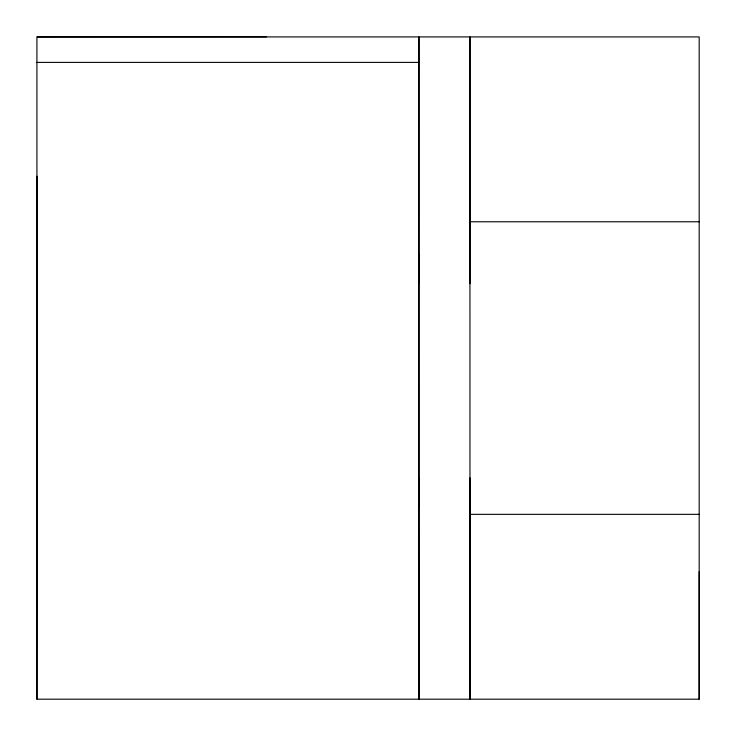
<?xml version="1.0" encoding="UTF-8"?>
<svg xmlns="http://www.w3.org/2000/svg" width="736" height="736" viewBox="0 0 736 736"><rect width="100%" height="100%" fill="white"/><g stroke="black" fill="none" stroke-linecap="round" stroke-linejoin="round"><path stroke-width="1.1" d="M699.2 571.808L699.182 699.182L36.92 699.182L37.168 176.217M418.848 283.728L418.922 36.92L418.996 699.182L418.848 477.848M469.936 283.728L469.936 36.92L469.982 699.182L469.936 477.848M36.92 610.034L37.168 488.566M37.223 36.92L266.469 36.818M36.92 62.394L418.977 62.394M469.936 221.775L699.182 221.775M469.936 514.335L699.182 514.335M699.182 699.182L699.182 36.92L36.92 36.92L36.92 699.182M418.848 253.432L418.848 508.144M36.8 253.432L36.8 508.144"/></g></svg>
